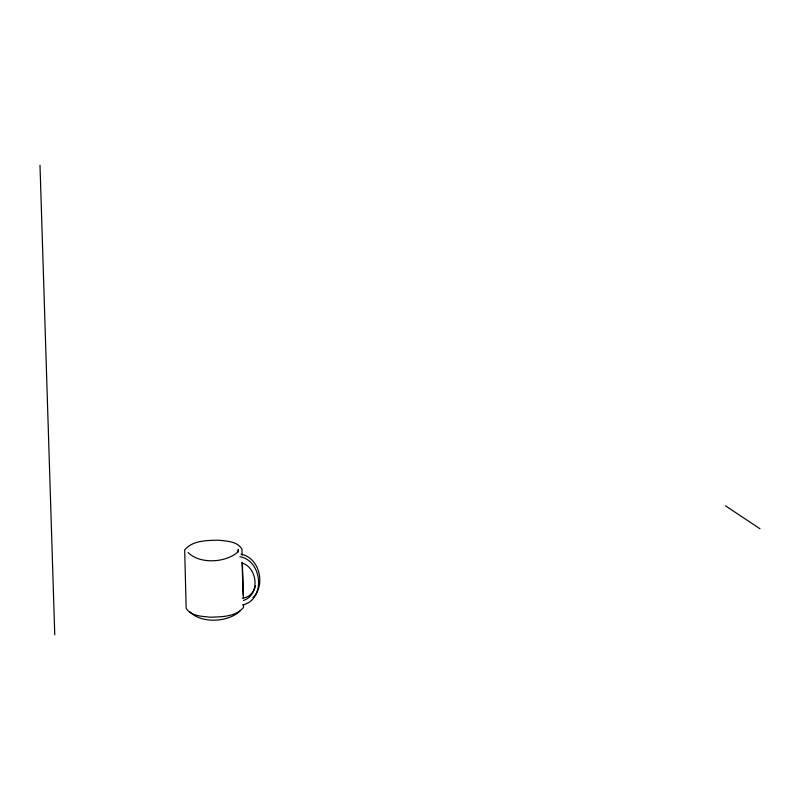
<?xml version="1.0" encoding="UTF-8"?>
<svg xmlns="http://www.w3.org/2000/svg" width="800" height="800" viewBox="0 0 800 800"><rect width="100%" height="100%" fill="white"/><g stroke="black" fill="none" stroke-linecap="round" stroke-linejoin="round"><path stroke-width="1.2" d="M243.69 604.62L243.42 607.45C235.63 616.96 221.44 616.83 210.14 617.2C201.93 616.26 190.88 616.25 186.16 608.24L184.69 549.91C192.48 540.4 206.67 540.53 217.97 540.16C226.18 541.1 237.23 541.11 241.95 549.12L242.14 555.29M255.48 585.91C254.1 592.01 248.99 597.89 242.42 598.06M239.89 611.21C228.09 622.25 201.47 623.83 189.97 611.9M252.88 597.62C266.04 584.95 259.59 557.63 241.01 554.21M243.4 600.46C260.1 595.26 258.03 568.16 242.22 563.04M242.44 604.95C265.99 600.19 262.6 560.38 239.88 556.75M725.49 505.83L760 528.76M188.11 552.5C199.61 564.44 226.23 562.85 238.02 551.81L238.26 549.35L238.33 551.82M242.37 562.69L243.5 598.46M242.08 562.21L243.12 595.29M40 165.24L54.76 634.76"/></g></svg>
